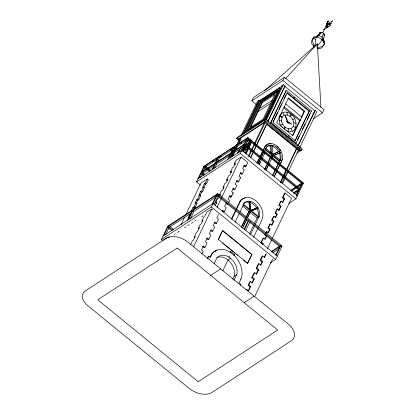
<?xml version="1.0" encoding="UTF-8"?>
<svg xmlns="http://www.w3.org/2000/svg" width="415" height="415" viewBox="0 0 415 415"><rect width="100%" height="100%" fill="white"/><g stroke="black" fill="none" stroke-linecap="round" stroke-linejoin="round"><path stroke-width="0.62" d="M244.741 146.08L244.731 148.58L249.918 141.463L249.316 140.97A8.959 2.495 -50.8 0 0 247.127 141.811M245.338 148.451L245.348 145.95M326.465 24.729L326.527 23.525L328.213 21.082L327.279 24.262L326.465 24.729L328.213 21.082L326.465 24.729L332.581 20.75L330.231 25.652L324.115 29.636M229.044 257.238L229.324 256.086M230.149 252.631L230.429 251.48L233.106 253.352L234.558 254.852L233.993 255.92M230.086 252.455L230.429 251.48M323.498 33.122L322.024 37.059A6.614 1.842 -50.8 0 1 322.227 38.958L321.713 40.125A6.614 1.842 -50.8 0 1 316.609 46.356M163.002 240.622L161.508 239.403L163.121 236.042M167.437 227.031L167.899 226.061L217.787 193.597L282.101 246.09L275.705 259.427L270.284 262.954M163.92 235.518L168.698 225.542M165.73 234.646L169.237 227.327M200.481 185.22L196.471 181.946L204.066 166.099L247.885 137.588L303.526 182.999L295.931 198.847L288.902 203.428M198.614 178.357L204.351 166.384L205.254 167.121L217.081 159.422M200.056 177.973L202.634 172.65L205.135 174.689M203.386 171.011L205.254 167.121M180.992 224.723L184.634 217.123M185.754 214.783L200.881 183.207L207.37 178.984L208.34 179.778L206.447 183.731L205.316 184.468L203.843 187.544M190.537 214.124L189.406 214.861L187.741 218.337L188.872 217.6M192.949 210.275L193.981 208.128L195.112 207.391L197.104 203.231L196.134 202.437L194.142 206.597L193.011 207.334L191.206 211.095L192.337 210.364M196.248 203.392L197.613 200.544L198.744 199.807L200.767 195.59L199.797 194.796L197.773 199.018L196.643 199.75L195.003 203.174L196.134 202.437M200.18 195.185L201.545 192.332L202.676 191.6L204.481 187.834L203.511 187.046L201.706 190.807L200.575 191.543L198.666 195.532L199.797 194.796M207.37 178.984L205.477 182.942L204.346 183.674L202.38 187.782L203.511 187.046M187.373 220.723L191.969 211.069M212.049 169.616L217.787 157.643M188.643 219.431L192.954 210.426L193.987 211.266L216.189 196.819M212.9 169.061L218.632 157.093L219.535 157.83L232.794 149.203M214.622 168.091L216.806 163.531M217.626 161.819L219.535 157.83M190.48 218.586L193.987 211.266M256.309 104.445L251.801 100.767L253.332 97.572L284.441 77.33L324.022 109.633L322.491 112.823L313.372 118.757M238.947 140.726L236.446 138.683L237.022 137.484L265.59 118.898L302.322 148.876L301.747 150.074L296.772 153.311M227.747 159.401L233.479 147.429M228.546 158.883L234.283 146.91L235.186 147.647L246.837 140.062M238.189 139.699L238.573 138.9L265.211 121.564L264.827 122.363L238.189 139.699L239.18 140.509M230.268 157.907L232.452 153.348M233.272 151.636L235.186 147.647M230.361 157.882L232.592 153.223M233.432 151.475L235.383 147.392M236.223 145.644L239.294 139.238M241.245 135.16L257.44 101.364L258.887 100.42L259.308 100.767L282.542 85.651L282.242 85.402L265.771 119.779M231.809 156.943L234.039 152.279M234.6 151.117L236.83 146.454M237.671 144.705L240.461 138.88M242.692 134.216L258.887 100.42M232.789 156.123L235.02 151.459M235.58 150.297L237.816 145.634M238.651 143.886L241.162 138.641M243.678 133.397L259.308 100.767M190.651 244.44L192.373 240.85L193.39 240.192L195.304 236.197L194.287 236.861L194.972 237.422M194.287 236.861L196.445 232.359L197.462 231.695L199.454 227.534L198.437 228.193L199.122 228.753M198.437 228.193L200.129 224.66L201.145 224.001L202.951 220.235L201.934 220.899L202.619 221.46M201.934 220.899L204.009 216.568L204.917 215.976L206.675 212.298L211.686 209.036L212.719 209.881M244.824 132.857L260.257 100.648L279.788 87.939L280.333 88.379L265.455 119.432M260.796 101.13L246.567 130.829L263.841 119.593L278.071 89.889L260.796 101.13L261.341 101.571L278.076 90.688M212.21 204.097L216.988 194.121M247.392 130.694L261.492 101.276M161.508 239.403L211.396 206.94L217.787 193.597M237.458 153.213L238.008 152.066A10.629 2.957 -50.8 0 1 240.295 148.248M248.943 129.713L262.488 101.436L277.438 91.705M238.573 152.232L238.947 151.454A8.959 2.495 -50.8 0 1 241.141 147.865M193.566 246.863L211.686 209.036M214.047 204.424L218.819 194.443M216.604 203.646L215.634 202.852L217.574 198.806L218.752 198.038L219.291 196.918M223.955 188.311L222.985 187.518L224.92 183.472L226.097 182.704L227.794 179.171L226.616 179.934L227.586 180.727M226.616 179.934L228.691 175.602L229.869 174.84L231.643 171.13L230.465 171.898L231.435 172.687M230.465 171.898L232.488 167.681L233.666 166.913L235.497 163.095L234.319 163.858L235.289 164.651M234.319 163.858L235.995 160.361L241.079 157.052L247.812 162.55L245.913 166.503L245.255 166.934L243.683 165.647M241.255 150.609L247.319 137.956M215.255 205.337L216.812 202.089L215.634 202.852M219.831 195.792L220.635 194.106L219.457 194.874L221.262 191.108L222.44 190.345L224.157 186.75L222.985 187.518M196.471 181.946L240.29 153.436L247.885 137.588M242.723 150.982L248.787 138.325M242.874 151.926L243.989 149.597M243.418 151.973L244.814 149.063L245.659 149.753L247.76 148.388M216.983 207.339L221.185 198.567M221.745 197.4L241.079 157.052M244.264 152.668L245.659 149.753M245.301 153.068L249.301 144.716A8.959 2.495 -50.8 0 0 249.908 141.266L249.316 140.97M245.618 153.825L248.367 148.088M248.917 146.941L250.292 144.072A10.629 2.957 -50.8 0 0 251.002 142.283M245.981 154.126L250.655 144.368A10.629 2.957 -50.8 0 0 251.366 142.578M218.456 214.529L216.874 217.834L218.498 219.156L216.506 223.322L214.882 221.994L213.128 225.651L214.752 226.974L212.786 231.082L211.162 229.754L209.253 233.738L210.877 235.066L208.885 239.227L207.256 237.904L205.42 241.738L207.044 243.066L204.994 247.34L203.371 246.012L201.472 249.98L203.096 251.308L201.835 253.944M251.801 100.767L282.911 80.52L284.441 77.33M264.355 120.148L279.788 87.939M272.945 103.055L273.501 101.903M277.365 93.832L278.47 91.523M236.446 138.683L265.014 120.096L265.59 118.898M248.461 155.905L250.971 150.661M251.532 149.499L264.096 123.276M222.207 211.411L222.736 210.312L224.308 211.598L226.196 207.661L224.619 206.374L226.341 202.785L227.524 203.749M245.913 166.503L244.342 165.217L242.702 168.635L244.274 169.922L242.339 173.973L240.762 172.687L239.04 176.276L240.617 177.563L238.651 181.666L237.992 182.097L236.415 180.81M250.717 152.077L251.277 150.91M248.782 156.901L251.573 151.076M252.133 149.908L264.972 123.105M266.368 120.194L283.398 84.65L285.038 85.983L268.054 121.429M229.147 195.973L230.724 197.26L231.534 195.574M245.255 166.934L246.069 165.237M228.655 202.53L229.635 200.481L228.058 199.195L229.806 195.543L231.383 196.829L233.272 192.897L231.695 191.611L233.36 188.135L234.937 189.422L236.82 185.484L235.243 184.203L237.074 180.38L238.651 181.666M250.416 157.835L252.372 153.757M253.767 150.847L266.051 125.206M268.002 121.128L285.038 85.983M250.712 157.627L253.228 152.372M253.788 151.205L266.663 124.334L298.93 150.676M286.371 90.397L285.945 90.672L270.518 122.882L270.938 122.607L286.371 90.397L311.525 110.93L296.092 143.139L295.672 143.414M207.386 258.322L208.216 256.584L208.921 256.128L210.426 257.357L212.091 253.876A19.925 14.432 56.9 0 1 232.991 254.286A19.925 14.432 56.9 0 1 241.115 278.828L239.128 282.978L240.845 284.379L240.332 285.453M272.857 122.181L277.604 112.283M278.999 109.368L281.79 103.548M284.021 98.889L285.971 94.812M207.811 258.441L208.921 256.128M287.237 92.789L273.003 122.487L295.247 140.644L309.481 110.945L287.237 92.789L286.812 93.064L309.056 111.22L309.481 110.945M222.673 230.501L218.176 239.548L222.673 230.501L251.947 254.395L247.688 263.292L218.409 239.398M210 257.233L211.385 254.333A19.925 14.432 56.9 0 1 217.061 250.297M256.937 163.116L262.539 151.423M263.1 150.256L264.786 147.149A11.402 8.264 56.9 0 1 277.096 146.09A11.402 8.264 56.9 0 1 281.754 160.999L280.353 163.92M257.222 162.934L259.743 157.669M260.304 156.502L264.786 147.149M288.477 97.966L276.675 122.596L292.86 135.804L304.657 111.173L288.477 97.966L287.911 98.334L304.091 111.542L304.657 111.173M231.575 218.695L235.73 210.032M236.28 208.88L239.6 201.949A14.727 10.671 56.9 0 1 245.208 197.981M258.021 163.5L263.484 152.097L264.049 151.729L258.312 163.702M231.684 219.421L235.834 210.758M236.389 209.606L240.259 201.519A14.727 10.671 56.9 0 1 255.848 200.756A14.727 10.671 56.9 0 1 262.145 219.379L258.27 227.462M265.776 148.368L265.367 149.218L279.736 160.942L280.421 159.91A9.654 6.993 56.9 0 0 280.607 153.415L279.632 151.127A9.654 6.993 56.9 0 0 272.453 145.266L270.45 145.126A9.654 6.993 56.9 0 0 266.057 148.186L265.776 148.368L280.141 160.097M264.542 151.351L266.057 148.186M259.048 164.34L260.143 162.063M259.339 164.542L265.076 152.57L264.511 152.938L286.013 170.487L286.578 170.119L280.841 182.092L280.275 182.46L283.009 176.759M316.795 44.908L317.356 43.741L320.92 107.179M322.626 32.738L328.213 21.082M214.197 263.494L216.672 258.327A13.565 9.825 56.9 0 1 228.084 256.595L230.605 258.28L232.867 260.501A13.565 9.825 56.9 0 1 236.675 274.652L233.92 280.395M235.066 222.181L239.216 213.518M240.046 211.785L243.937 203.661A10.38 7.522 56.9 0 1 248.668 201.182L250.676 201.441A10.38 7.522 56.9 0 1 257.855 207.298L258.908 209.539A10.38 7.522 56.9 0 1 259.271 216.179L255.106 224.878M289.903 116.371L290.879 114.333M284.996 127.006L284.031 129.029L284.358 129.288L285.333 127.255M290.536 116.848L291.501 114.831M243.351 226.082L246.671 219.151M247.501 217.419L249.991 212.221L251.215 211.422M242.526 228.209L246.676 219.545M247.506 217.813L250.271 212.034L249.208 211.168L246.157 217.517M222.767 270.922L228.017 259.961L230.605 258.28M244.072 229.319L248.118 220.873L248.917 220.355L244.601 229.36M245.815 230.351L250.131 221.345M272.333 175.711L279.264 161.248L280.016 160.761M272.811 175.799L275.306 170.591M275.861 169.434L278.351 164.231M278.906 163.074L280.421 159.91M292.29 135.772L299.563 120.599L300.408 120.044L284.223 106.837M301.523 116.911L304.091 111.542M274.19 176.385L276.432 171.706M277.832 168.786L279.513 165.274M280.353 163.52L281.754 160.999M274.19 176.785L279.793 165.092M249.394 234.096L253.793 224.909M254.343 223.763L257.098 218.02L258.976 216.796M309.056 111.22L294.826 140.918L295.247 140.644M250.401 234.698L254.551 226.035M297.322 139.964L299.251 135.938M302.286 129.61L305.041 123.857M307.245 119.255L310 113.503M232.711 279.207L234.086 276.333L236.675 274.652M253.565 237.281L257.715 228.618M283.554 175.618L286.013 170.487M280.696 181.744L296.611 148.529M298.006 145.618L315.089 110.442L316.842 111.874L299.936 147.169M283.829 175.68L284.944 173.351M286.905 169.263L296.683 148.845L295.61 149.545M298.001 145.987L315.089 110.442M281.858 182.922L287.595 170.949L287.03 171.317L301.913 183.466L299.516 188.467M282.511 183.534L298.442 150.282M297.856 151.376L299.257 150.463L299.64 149.665L299.308 149.877L300.522 150.868M251.947 254.395L247.454 263.442L243.481 260.205M260.931 242.609L261.497 242.241L263.131 243.579L262.565 243.942L260.931 242.609L262.949 238.392L263.515 238.023L265.154 239.356L266.845 235.824M265.626 232.805L266.684 231.409L268.318 232.748L270.124 228.981L268.484 227.648L267.924 228.017L269.558 229.35L270.124 228.981M267.924 228.017L269.724 224.25L270.29 223.887L271.924 225.221L273.895 221.117L272.256 219.779L271.69 220.147L273.329 221.486L273.895 221.117M271.69 220.147L273.412 216.557L273.978 216.189L275.612 217.522L277.277 214.047L275.643 212.713L275.078 213.077L276.717 214.415L277.277 214.047M275.078 213.077L276.909 209.259L277.474 208.89L279.108 210.229L281.074 206.12L279.44 204.787L278.875 205.155L280.509 206.488L281.074 206.12M278.875 205.155L280.623 201.503L281.188 201.14L282.823 202.473L284.628 198.712L282.988 197.374L282.423 197.742L284.062 199.081L284.628 198.712M282.423 197.742L284.483 193.447L285.048 193.079L291.532 198.375L272.484 238.132M261.497 242.241L263.515 238.023M265.699 233.463L266.684 231.409M268.484 227.648L270.29 223.887M272.256 219.779L273.978 216.189M275.643 212.713L277.474 208.89M279.44 204.787L281.188 201.14M282.988 197.374L285.048 193.079M264.827 239.222L266.28 236.192L264.646 234.854L265.211 234.491M269.558 229.35L267.758 233.111L268.318 232.748M271.607 225.075L273.329 221.486M275.046 217.891L276.717 214.415M278.792 210.083L280.509 206.488M282.516 202.302L284.062 199.081M262.591 244.7L263.131 243.579M248.144 285.297L248.756 284.898L250.676 286.469L250.063 286.864L248.144 285.297L249.757 281.935L250.364 281.536L252.289 283.103L254.281 278.937L252.362 277.37L251.749 277.77L253.669 279.337L254.281 278.937M251.749 277.77L253.99 273.096L254.603 272.697L256.522 274.263L258.737 269.646L256.812 268.08L256.2 268.479L258.125 270.046L258.737 269.646M256.2 268.479L258.306 264.085L258.919 263.691L260.838 265.258L262.726 261.32L260.807 259.754L260.195 260.148L262.114 261.715L262.726 261.32M260.195 260.148L262.021 256.33L262.633 255.931L264.552 257.497L266.311 253.83M248.756 284.898L250.364 281.536M252.362 277.37L254.603 272.697M256.812 268.08L258.919 263.691M260.807 259.754L262.633 255.931M267.442 248.658L271.643 239.886M248.227 290.702L250.063 286.864M251.926 282.983L253.669 279.337M256.185 274.087L258.125 270.046M260.496 265.092L262.114 261.715M264.194 257.373L265.704 254.229M250.676 286.469L248.575 290.853L246.655 289.286L246.043 289.68M296.18 195.434L298.867 189.821L261.855 159.614M296.741 195.071L302.805 182.413M254.483 296.834L272.619 258.981M275.7 255.132L279.746 246.686L280.545 246.168L271.846 251.796M276.229 255.173L280.986 245.177M266.575 168.594L268.24 165.129M272.131 157.036L273.158 155.578L265.932 170.601M241.437 226.932L245.597 218.274M246.152 217.123L248.927 211.349L250.152 210.555M241.442 227.327L245.602 218.669M264.547 169.351L271.535 154.94L272.001 154.634L264.739 169.621M250.266 141.64L245.602 148.01L249.368 145.561M247.703 146.594L250.214 143.159M233.982 255.63L234.558 254.852M317.247 36.411L319.177 33.885M314.928 46.06A6.614 4.793 56.9 0 1 312.988 38.6L313.647 37.459A6.614 4.793 56.9 0 1 317.143 36.204L319.996 32.51L320.961 33.299M285.665 78.601L317.356 43.741M243.237 145.323L244.139 144.337M264.49 90.807L315.431 45.453M282.242 85.402L283.398 84.65M261.097 102.038L277.936 91.077M259.531 108.569L272.1 100.389M258.109 111.536L270.679 103.361M252.144 127.628L253.747 126.585M261.756 121.372L263.359 120.329M249.706 129.677L251.334 128.619M257.845 124.381L258.929 123.675M261.642 121.911L262.726 121.206M203.739 166.783L247.558 138.273L303.199 183.684L302.634 184.053M212.641 161.845L214.259 160.792M219.654 157.28L221.273 156.227M230.444 150.261L232.063 149.208M240.695 143.59L241.774 142.89M248.461 139.009L247.895 139.378L263.484 152.097M201.685 171.945L244.326 144.197M243.947 144.996L201.306 172.744L202.209 173.48L214.114 165.73M216.272 164.324L230.289 155.205M231.907 154.152L243.232 146.786M198.002 178.756L241.821 150.246L297.462 195.657L296.896 196.025M240.093 151.594L241.717 150.541M242.796 149.836L243.88 149.13L243.859 147.475M242.386 150.64L246.909 147.699M311.105 111.204L311.525 110.93M312.894 113.824L314.518 112.766M266.103 147.309A9.654 6.993 56.9 0 1 269.413 145.8L270.191 145.857L271.228 145.183M265.652 149.037L264.9 149.525L271.535 154.94M271.633 153.151L270.948 145.364L272.453 145.266M240.762 172.687L240.103 173.112L241.68 174.399L242.339 173.973M279.632 151.127L273.412 154.162M239.958 177.994L240.617 177.563M274.092 155.402L280.229 152.528M190.864 213.294L168.464 227.871L171.94 230.709M218.363 195.418L217.564 195.937L248.118 220.873M297.067 148.051L298.292 147.252M234.937 189.422L234.278 189.847L232.701 188.56M299.158 149.27L300.05 148.689M232.608 193.328L233.272 192.897M163.832 239.912L168.495 236.877L169.304 237.536M230.724 197.26L231.383 196.829M174.253 234.475L175.327 233.775M177.48 232.374L179.093 231.326M184.468 227.83L186.081 226.782M187.694 225.729L189.307 224.681M191.455 223.28L193.068 222.233M194.682 221.185L195.756 220.484M201.669 216.635L202.743 215.935M227.918 204.071L227.254 204.502L226.076 203.537M222.736 210.312L222.077 210.737L223.649 212.024L224.308 211.598M239.6 201.949L240.259 201.519M243.937 203.661L243.278 204.092L250.312 209.829L249.441 201.794L250.676 201.441M243.641 204.279L242.983 204.709L258.317 217.221L258.612 216.609L251.547 210.841L257.497 208.372L257.196 207.723L250.945 210.348L250.017 201.866M244.02 203.096A10.38 7.522 56.9 0 1 247.49 201.949L248.922 202.131L250.1 201.363M216.506 223.322L215.707 223.841L214.488 222.845M212.786 231.082L211.987 231.601L210.768 230.605M208.885 239.227L208.081 239.751L206.457 238.423M257.855 207.298L256.631 208.091A10.38 7.522 56.9 0 0 249.965 202.385M251.625 210.934L258.156 207.941M203.371 246.012L202.572 246.536L204.196 247.864L204.994 247.34M290.905 190.158L301.726 183.119M290.765 190.718L296.071 187.264M297.135 186.574L302.478 183.098M291.486 191.31L301.57 184.742M293.322 192.882L298.712 189.375M293.478 193.328L299.433 189.453L245.415 145.364M258.094 216.946L259.271 216.179M294.738 193.566L298.51 191.113M278.543 210.597L279.108 210.229M211.385 254.333L212.091 253.876M210.701 275.373L220.692 268.873M271.275 251.495L279.368 246.23M272.785 252.813L279.228 248.626M240.41 279.285L241.115 278.828M244.186 302.701L254.172 296.201M290.915 128.66C297.763 125.014 291.335 113.259 284.472 115.085C277.63 118.732 284.052 130.486 290.915 128.66L292.3 131.176M213.829 251.838L216.464 250.51M292.679 119.603L294.572 118.68M274.175 155.226L279.949 152.71L279.352 151.314L272.956 154.23L272.167 145.452M280.773 124.993L282.724 124.173M250.951 210.478L256.06 208.33M293.742 122.773L296.108 123.234M279.29 120.558L281.65 121.019M285.94 130.367C298.276 136.54 298.888 117.595 290.002 113.643C279.617 107.122 275.679 122.404 282.973 128.059M323.627 34.232L324.457 34.881L323.363 39.513A6.614 4.99 4.9 0 1 323.71 45.074A6.614 4.99 4.9 0 1 317.07 47.201M313.335 37.998L315.768 39.985M282.911 80.52L322.491 112.823M284.752 86.17L314.757 110.655M293.841 97.115L294.826 97.919M285.644 103.869L301.83 117.077M283.865 107.791L299.563 120.599M280.021 115.365L282.174 117.118M293.384 126.212L295.547 127.981M279.86 115.718L282.024 117.487M288.399 135.674L289.39 136.483M270.938 122.607L296.092 143.139M267.706 120.843L268.702 121.657M270.201 122.882L271.197 123.696M272.697 124.915L293.649 142.023M294.65 142.838L296.144 144.057M297.145 144.871L298.141 145.686M299.64 146.91L300.636 147.724M265.014 120.096L301.747 150.074M264.122 120.677L300.854 150.655M264.827 122.363L299.257 150.463M272.686 155.884L279.264 161.248M250.292 144.072L250.655 144.368M245.794 144.565L299.817 188.654M237.484 138.008L238.573 138.9M244.85 145.732L260.853 158.795M238.947 151.454L239.554 151.947M240.29 153.436L295.931 198.847M205.627 166.41L211.152 170.918M205.3 167.089L207.287 168.718M208.283 169.528L210.275 171.151M204.642 167.52L209.617 171.582M242.718 206.281L248.927 211.349M249.991 212.221L257.098 218.02M202.255 173.449L204.253 175.083M202.095 174.284L203.594 175.509M205.477 182.942L206.447 183.731M204.346 183.674L205.316 184.468M281.635 247.055L217.325 194.568L167.385 227.062L163.074 236.068L213.009 203.578L277.319 256.065M249.83 222.269L279.746 246.686M201.706 190.807L202.676 191.6M200.575 191.543L201.545 192.332M211.396 206.94L275.705 259.427M197.773 199.018L198.744 199.807M196.643 199.75L197.613 200.544M194.142 206.597L195.112 207.391M222.435 230.657L251.713 254.551M193.011 207.334L193.981 208.128M189.406 214.861L190.376 215.65M222.642 243.195L233.064 251.698M234.055 252.507L235.046 253.316M236.534 254.535L237.53 255.344M169.704 226.362L173.714 229.635M168.236 226.512L172.713 230.169M322.009 32.915L321.267 32.235L318.922 35.82A6.614 2.796 -86.7 0 0 315.908 38.585A6.614 2.796 -86.7 0 0 315.54 45.925M321.983 39.513L324.312 43.845M282.791 112.714L284.145 115.261M256.978 208.709L257.736 210.306A10.38 7.522 56.9 0 1 258.234 216.454M279.29 153.14L279.669 154.027A9.654 6.993 56.9 0 1 279.679 160.071M248.922 202.131L249.726 209.549M286.998 112.424L287.284 115.059M288.29 128.712L288.575 131.358M270.191 145.857L270.829 153.042M216.744 257.699A13.565 9.825 56.9 0 1 229.744 261.585A13.565 9.825 56.9 0 1 234.086 276.333M264.5 147.33A11.402 8.264 56.9 0 1 270.855 143.709M276.81 146.277A11.402 8.264 56.9 0 1 278.496 147.89M279.596 149.286A11.402 8.264 56.9 0 1 280.545 150.806M282.174 158.883A11.402 8.264 56.9 0 1 281.707 160.647M271.929 146.07A9.654 6.993 56.9 0 1 278.6 151.802M250.67 139.922A10.629 2.957 -50.8 0 1 251.376 140.28M241.234 150.806A8.959 2.495 -50.8 0 1 241.826 149.888M245.737 144.939A8.959 2.495 -50.8 0 1 249.576 142.143M314.077 47.517A6.614 1.842 -50.8 0 1 313.875 45.619M312.096 39.762A6.541 4.124 25.6 0 1 318.238 37.604A6.541 4.124 25.6 0 1 324.317 43.041L324.307 44.182L323.114 45.982A6.614 4.793 56.9 0 1 317.548 47.969M319.493 33.226A2.646 1.67 25.6 0 1 322.932 32.744A2.646 1.67 25.6 0 1 323.939 35.726M326.781 24.277A0.571 0.358 25.6 0 1 326.34 23.665A0.571 0.358 25.6 0 1 327.103 23.645A0.571 0.358 25.6 0 1 327.279 24.262M241.618 146.49A10.629 2.957 -50.8 0 1 246.002 141.92M247.714 140.628A10.629 2.957 -50.8 0 1 248.725 140.047M250.307 139.627A10.629 2.957 -50.8 0 1 251.013 139.985M317.143 36.214A3.694 2.329 25.6 0 1 321.646 36.79A3.694 2.329 25.6 0 1 323.093 40.26M314.897 46.568A6.614 4.99 4.9 0 1 312.547 39.326M318.637 48.555A6.614 2.796 -86.7 0 1 317.179 48.763M323.809 29.522L324.395 29.792L323.83 29.475M329.282 24.739L328.991 25.351L329.852 24.62L330.475 23.307L328.846 24.827L329.282 24.739M262.363 102.666L250.561 127.296L263.126 119.115L274.927 94.49L262.363 102.666M166.104 238.345L85.433 290.837A15.22 9.597 25.6 0 0 87.964 305.803L189.162 388.399A17.316 10.92 25.6 0 0 212.049 392.403L291.133 340.948A17.207 10.852 25.6 0 0 288.269 324.027L187.974 242.173A16.543 10.432 25.6 0 0 166.104 238.345M177.231 248.051L97.758 299.765L198.194 381.738L277.666 330.024L177.231 248.051M288.669 122.186L286.547 121.325L291.548 124.241L288.669 122.186M288.238 123.317L286.889 120.641L285.121 115.401L287.496 120.526L288.238 123.317M326.143 27.416A2.443 0.68 -50.8 0 0 328.14 26.119A2.059 0.571 -50.8 0 1 326.724 26.861A2.059 0.571 -50.8 0 1 327.632 24.967A2.059 0.571 -50.8 0 1 329.303 23.702A2.443 0.68 -50.8 0 0 327.305 24.999A2.443 0.68 -50.8 0 0 326.143 27.416"/></g></svg>
